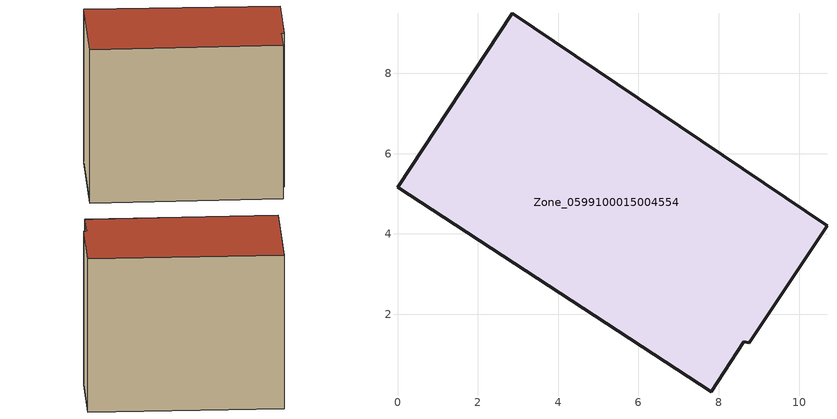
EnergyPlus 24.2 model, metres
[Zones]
Zone_0599100015004554
 floor ground (C_G): 8.62,1.31 7.81,0.07 0,5.16 2.85,9.5 10.69,4.2 8.76,1.29 z0.96
 wall outside (C_F): 10.69,4.2 2.85,9.5 0,5.16 7.81,0.07 8.62,1.31 8.76,1.29 10.69,4.2 z0.96:8.92
 roof outside (C_R): 8.76,1.29 10.69,4.2 2.85,9.5 0,5.16 7.81,0.07 8.62,1.31 z8.92
[BUILDING]
Pand.0599100015004554: North Axis=0; Terrain=City; Loads Convergence Tolerance Value=0.04; Temperature Convergence Tolerance Value=0.4; Solar Distribution=FullExterior; Maximum Number of Warmup Days=25; Minimum Number of Warmup Days=1
[Site:Location]
Rotterdam.The.Hague.AP_ZH_NLD Design_Conditions: Latitude=51.96; Longitude=4.45; Time Zone=1; Elevation=-4.5
[SITE:GROUNDTEMPERATURE:BUILDINGSURFACE]
18, 18, 18, 18, 18, 18, 18, 18, 18, 18, 18, 18
[MATERIAL] Thermal Absorptance=0.9; Solar Absorptance=0.7; Visible Absorptance=0.7
Name | Roughness | Thickness | Conductivity | Density | Specific Heat
G.TI.1975-1991 | MediumSmooth | 0.15 | 0.288461 | 540 | 1210
F.TI.1975-1991 | Rough | 0.3 | 0.230769 | 1920 | 840
R.TI.1975-1991 | MediumRough | 0.2 | 0.153846 | 1500 | 1000
[CONSTRUCTION]
C_G: G.TI.1975-1991
C_F: F.TI.1975-1991
C_R: R.TI.1975-1991
[ZONE]
Zone_0599100015004554: Type=1; Multiplier=1; Ceiling Height=Autocalculate; Volume=Autocalculate; Floor Area=autocalculate; Part of Total Floor Area=Yes
[ZONEINFILTRATION:DESIGNFLOWRATE]
Infil_Zone_0599100015004554: Zone or ZoneList or Space or SpaceList=Zone_0599100015004554; Schedule=AlwaysOn; Design Flow Rate Calculation Method=Flow/Area; Flow Rate per Floor Area=0.003; Constant Term Coefficient=1; Temperature Term Coefficient=0; Velocity Term Coefficient=0; Velocity Squared Term Coefficient=0
[HVACTEMPLATE:ZONE:IDEALLOADSAIRSYSTEM]
Zone_0599100015004554: Maximum Heating Supply Air Temperature=50; Minimum Cooling Supply Air Temperature=13; Maximum Heating Supply Air Humidity Ratio=0.0156; Minimum Cooling Supply Air Humidity Ratio=0.0077; Heating Limit=NoLimit; Cooling Limit=NoLimit; Dehumidification Control Type=ConstantSensibleHeatRatio; Cooling Sensible Heat Ratio=0.7; Dehumidification Setpoint=60; Humidification Control Type=None; Humidification Setpoint=30; Outdoor Air Method=None; Outdoor Air Flow Rate per Person=0.00944; Outdoor Air Flow Rate per Zone Floor Area=0; Outdoor Air Flow Rate per Zone=0; Demand Controlled Ventilation Type=None; Outdoor Air Economizer Type=NoEconomizer; Heat Recovery Type=None; Sensible Heat Recovery Effectiveness=0.7; Latent Heat Recovery Effectiveness=0.65
[ZONECONTROL:THERMOSTAT]
ThermostatControl_Zone_0599100015004554: Zone or ZoneList=Zone_0599100015004554; Control Type Schedule=DualSetpointControlType; Control 1=Thermostat_Zone_0599100015004554; Temperature Difference Between Cutout And Setpoint=0
[THERMOSTATSETPOINT:DUALSETPOINT]
Thermostat_Zone_0599100015004554: Heating Setpoint Temperature Schedule=HeatingSetpoint_Zone_0599100015004554; Cooling Setpoint Temperature Schedule=CoolingSetpoint_Zone_0599100015004554
[SCHEDULE:COMPACT]
HeatingSetpoint_Zone_0599100015004554: Through: 12/31, For: AllDays, Until: 24:00, 21
CoolingSetpoint_Zone_0599100015004554: Through: 12/31, For: AllDays, Until: 24:00, 24
DualSetpointControlType: Through: 12/31, For: AllDays, Until: 24:00, 4
AlwaysOn: Through: 12/31, For: AllDays, Until: 24:00, 1
